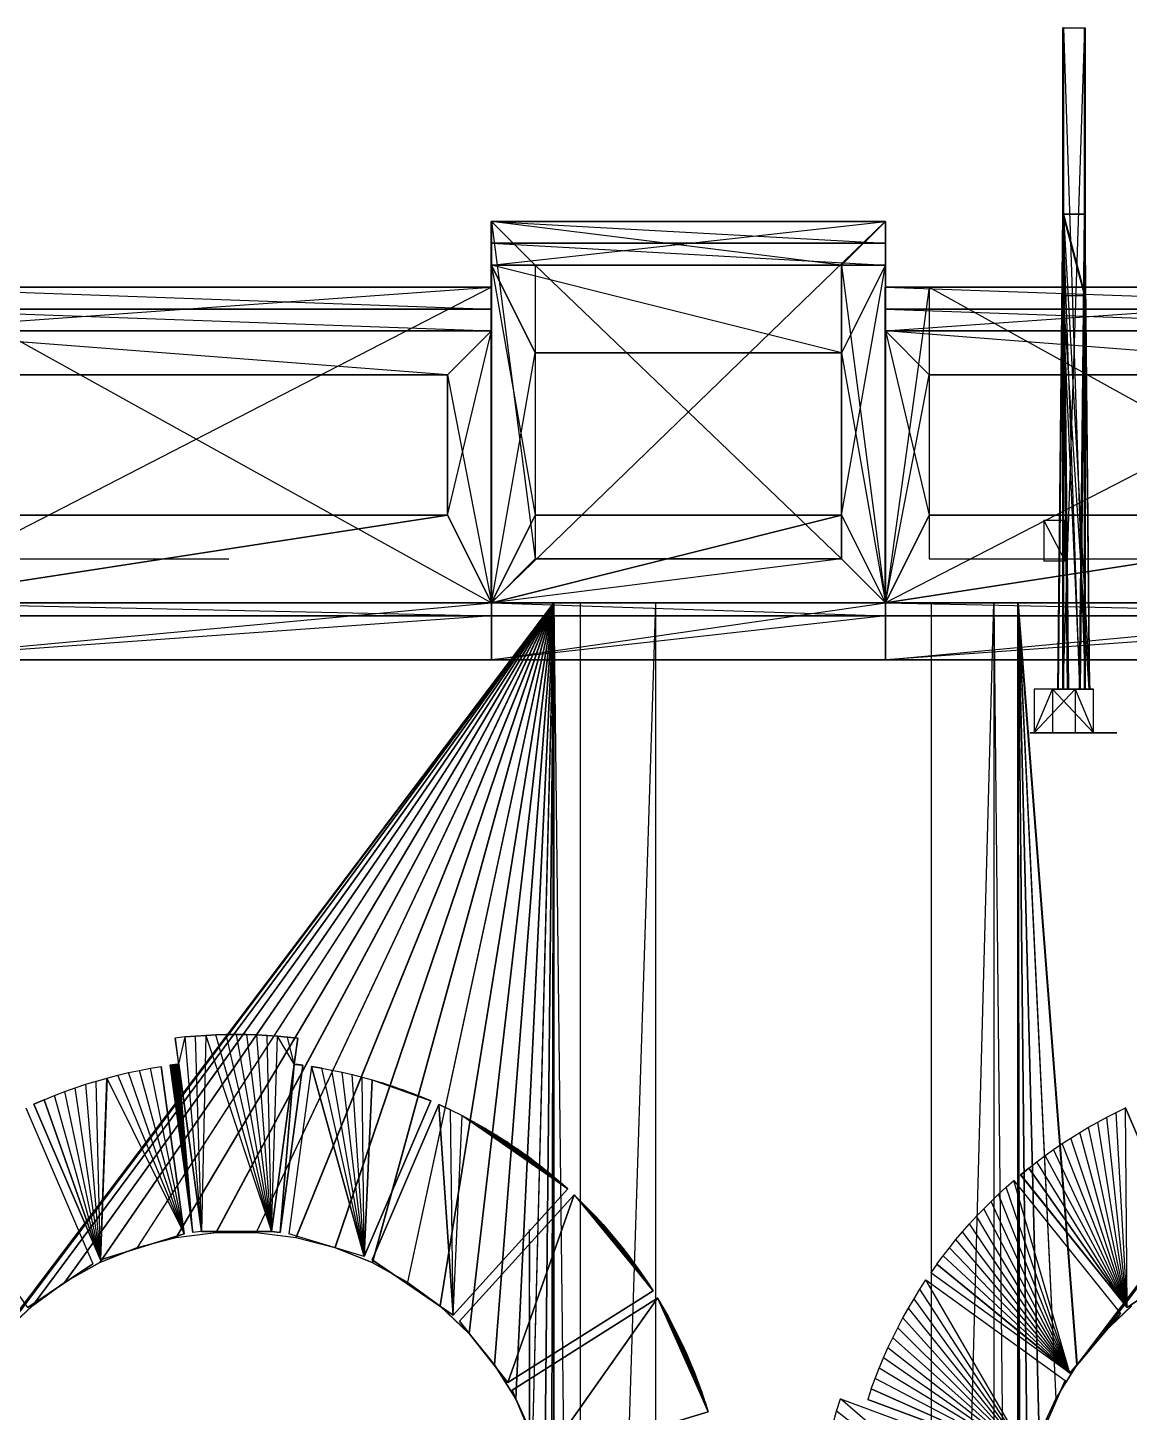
# Model space of a CAD drawing. Extents: x -41 to 47, y -35.8 to 51.3.
# Drawn here: x -5.907 to -3.392, y 44.248 to 47.407 of the extents above; entities that cross this region are included whole.
import ezdxf

# ---------------------------------------------------------------- set-up
doc = ezdxf.new("R2010")
doc.units = 0
doc.header["$MEASUREMENT"] = 0
doc.layers.add('PYDXF', color=8, linetype='CONTINUOUS')

msp = doc.modelspace()

# ---------------------------------------------------------------- linework, layer by layer
at = {"layer": 'PYDXF'}
for p, q in [((-3.5427, 47.4074), (-3.5438, 47.4074)), ((-3.5438, 45.8985), (-3.5438, 47.4074)), ((-3.5438, 45.8985), (-3.5427, 47.4074)), ((-3.4946, 47.4074), (-3.5438, 45.8985)), ((-3.5438, 47.4074), (-3.4946, 47.4074)), ((-3.5427, 47.4074), (-3.5427, 45.8985)), ((-3.5427, 47.4074), (-3.4935, 47.4074)), ((-3.5427, 47.4074), (-3.4935, 45.8985)), ((-3.5427, 47.4074), (-3.4946, 47.4074)), ((-3.4946, 45.8985), (-3.4946, 47.4074)), ((-3.4946, 47.4074), (-3.4935, 47.4074)), ((-3.4946, 47.4074), (-3.4935, 45.8985)), ((-3.4935, 47.4074), (-3.4935, 45.8985)), ((-3.5556, 45.8985), (-3.5439, 46.9818)), ((-3.5537, 45.8985), (-3.5439, 46.9818)), ((-3.5439, 46.9818), (-3.4947, 46.9818)), ((-3.5439, 46.9818), (-3.5439, 46.7956)), ((-3.5439, 46.9818), (-3.4947, 46.7956)), ((-3.5439, 46.9818), (-3.5064, 45.8985)), ((-3.5425, 46.9818), (-3.5425, 46.7956)), ((-3.5425, 46.9818), (-3.4934, 46.7956)), ((-3.4934, 46.9818), (-3.5425, 46.9818)), ((-3.5425, 46.9818), (-3.5315, 45.8985)), ((-3.5425, 46.9818), (-3.4823, 45.8985)), ((-3.5332, 45.8985), (-3.5425, 46.9818)), ((-3.5064, 45.8985), (-3.4947, 46.9818)), ((-3.4947, 46.7956), (-3.4947, 46.9818)), ((-3.4934, 46.9818), (-3.4934, 46.7956)), ((-3.4823, 45.8985), (-3.4934, 46.9818)), ((-3.9496, 46.9654), (-4.8491, 46.9654)), ((-4.8491, 46.0954), (-4.8491, 46.9654)), ((-4.8491, 46.0954), (-3.9496, 46.9654)), ((-4.8487, 46.9654), (-4.8491, 46.0954)), ((-4.8491, 46.9654), (-4.8487, 46.9654)), ((-3.9492, 46.9654), (-4.8487, 46.9654)), ((-4.8486, 46.9654), (-4.8487, 46.9154)), ((-4.8487, 46.8654), (-4.8487, 46.9654)), ((-4.8487, 46.8654), (-3.9492, 46.9654)), ((-4.8487, 46.9154), (-4.8487, 46.9654)), ((-4.8487, 46.9654), (-4.7488, 46.1954)), ((-4.0491, 46.8654), (-4.8487, 46.9654)), ((-4.8487, 46.9654), (-4.8487, 46.0954)), ((-4.8487, 46.9654), (-4.7488, 46.8654)), ((-3.9496, 46.9654), (-4.8487, 46.9654)), ((-4.8486, 46.9654), (-3.9491, 46.9654)), ((-4.8486, 46.9654), (-3.9491, 46.9154)), ((-3.9492, 46.9654), (-4.0491, 46.8654)), ((-3.9496, 46.9654), (-3.9496, 46.0954)), ((-3.9496, 46.9654), (-3.9492, 46.9654)), ((-3.9496, 46.9654), (-3.9492, 46.0954)), ((-3.9492, 46.9654), (-3.9492, 46.8654)), ((-3.9492, 46.9654), (-3.9492, 46.0954)), ((-3.9491, 46.9654), (-3.9491, 46.9154)), ((-4.8487, 46.9154), (-3.9491, 46.8654)), ((-4.8487, 46.9154), (-3.9491, 46.9154)), ((-4.8487, 46.9154), (-4.8487, 46.8654)), ((-3.9491, 46.9154), (-4.8486, 46.9154)), ((-3.9491, 46.8654), (-3.9491, 46.9154)), ((-4.8487, 46.8654), (-3.9492, 46.8654)), ((-3.9491, 46.8654), (-4.8487, 46.8654)), ((-4.7487, 46.6654), (-4.8487, 46.8654)), ((-4.8487, 46.8654), (-4.8487, 46.0954)), ((-4.8487, 46.8654), (-4.7487, 46.2954)), ((-4.8487, 46.8654), (-4.7487, 46.6654)), ((-4.0491, 46.6654), (-4.8487, 46.8654)), ((-4.8487, 46.0954), (-4.8487, 46.8654)), ((-4.7488, 46.8654), (-4.0491, 46.1954)), ((-4.7488, 46.8654), (-4.0491, 46.8654)), ((-4.7488, 46.8654), (-4.7488, 46.1954)), ((-4.0491, 46.8654), (-4.7488, 46.8654)), ((-4.0491, 46.1954), (-4.0491, 46.8654)), ((-4.0491, 46.8654), (-4.0491, 46.1954)), ((-3.9491, 46.8654), (-4.0491, 46.6654)), ((-4.0491, 46.2954), (-3.9492, 46.8654)), ((-4.0491, 46.8654), (-3.9492, 46.0954)), ((-3.9492, 46.8654), (-3.9491, 46.0954)), ((-3.9491, 46.0954), (-3.9491, 46.8654)), ((-4.8491, 46.8154), (-6.2484, 46.8154)), ((-6.2484, 46.0954), (-4.8491, 46.8154)), ((-4.8491, 46.8154), (-6.248, 46.8154)), ((-4.8487, 46.8154), (-6.2479, 46.8154)), ((-6.2479, 46.7154), (-4.8487, 46.8154)), ((-6.2479, 46.8154), (-4.8486, 46.8154)), ((-6.2479, 46.8154), (-4.8486, 46.7654)), ((-6.148, 46.8154), (-4.8487, 46.8154)), ((-6.148, 46.8154), (-4.8487, 46.0954)), ((-4.8491, 46.8154), (-6.148, 46.8154)), ((-4.8491, 46.8154), (-4.8491, 46.0954)), ((-4.8491, 46.8154), (-4.8487, 46.0954)), ((-4.8487, 46.8154), (-4.8491, 46.8154)), ((-4.8487, 46.8154), (-4.8487, 46.7154)), ((-4.8487, 46.0954), (-4.8487, 46.8154)), ((-4.8486, 46.8154), (-4.8486, 46.7654)), ((-2.5503, 46.8154), (-3.9496, 46.8154)), ((-3.9496, 46.0954), (-3.9496, 46.8154)), ((-3.9496, 46.0954), (-2.5503, 46.8154)), ((-3.9496, 46.8154), (-3.9492, 46.8154)), ((-3.9492, 46.8154), (-3.9496, 46.0954)), ((-2.5499, 46.8154), (-3.9492, 46.8154)), ((-3.9492, 46.7154), (-3.9492, 46.8154)), ((-3.9492, 46.7154), (-2.5499, 46.8154)), ((-3.9491, 46.7654), (-3.9492, 46.8154)), ((-3.8492, 46.8154), (-3.9492, 46.0954)), ((-3.9492, 46.8154), (-3.9492, 46.0954)), ((-3.8492, 46.8154), (-3.9492, 46.8154)), ((-2.5503, 46.8154), (-3.9492, 46.8154)), ((-3.9491, 46.8154), (-3.9491, 46.7654)), ((-3.9491, 46.8154), (-2.5498, 46.8154)), ((-3.9491, 46.8154), (-2.5498, 46.7654)), ((-3.8492, 46.8154), (-3.8492, 46.1954)), ((-3.8492, 46.8154), (-2.5499, 46.8154)), ((-3.8492, 46.8154), (-2.5499, 46.0954)), ((-2.5503, 46.8154), (-3.8492, 46.8154)), ((-3.5537, 45.8985), (-3.5439, 46.7956)), ((-3.4947, 46.7956), (-3.5439, 46.7956)), ((-3.5045, 45.8985), (-3.5439, 46.7956)), ((-3.4934, 46.7956), (-3.5425, 46.7956)), ((-3.484, 45.8985), (-3.5425, 46.7956)), ((-3.5332, 45.8985), (-3.5425, 46.7956)), ((-3.5064, 45.8985), (-3.4947, 46.7956)), ((-3.4947, 46.7956), (-3.5045, 45.8985)), ((-3.4934, 46.7956), (-3.484, 45.8985)), ((-3.4823, 45.8985), (-3.4934, 46.7956)), ((-6.2479, 46.7654), (-4.8486, 46.7154)), ((-6.2479, 46.7654), (-4.8486, 46.7654)), ((-4.8486, 46.7654), (-6.2479, 46.7654)), ((-4.8486, 46.7154), (-4.8486, 46.7654)), ((-3.9491, 46.7654), (-2.5499, 46.7154)), ((-3.9491, 46.7654), (-2.5498, 46.7654)), ((-3.9491, 46.7654), (-3.9491, 46.7154)), ((-2.5498, 46.7654), (-3.9491, 46.7654)), ((-4.8487, 46.7154), (-6.2479, 46.7154)), ((-6.2479, 46.7154), (-4.8487, 46.7154)), ((-4.9486, 46.6154), (-6.2479, 46.7154)), ((-4.8487, 46.7154), (-4.9486, 46.6154)), ((-4.9486, 46.2954), (-4.8487, 46.7154)), ((-4.8487, 46.7154), (-4.8487, 46.0954)), ((-4.8487, 46.0954), (-4.8487, 46.7154)), ((-3.9492, 46.7154), (-2.5499, 46.7154)), ((-3.8492, 46.6154), (-3.9492, 46.7154)), ((-3.9492, 46.7154), (-3.9492, 46.0954)), ((-3.9492, 46.7154), (-3.8492, 46.2954)), ((-3.9492, 46.7154), (-3.8492, 46.6154)), ((-2.6499, 46.6154), (-3.9492, 46.7154)), ((-3.9492, 46.0954), (-3.9492, 46.7154)), ((-2.5499, 46.7154), (-3.9491, 46.7154)), ((-4.8487, 46.0954), (-4.7487, 46.6654)), ((-4.7487, 46.6654), (-4.7487, 46.2954)), ((-4.0491, 46.6654), (-4.7487, 46.6654)), ((-4.7487, 46.6654), (-4.0491, 46.6654)), ((-4.0491, 46.6654), (-4.0491, 46.2954)), ((-4.0491, 46.2954), (-4.0491, 46.6654)), ((-4.0491, 46.6654), (-3.9491, 46.0954)), ((-4.9486, 46.6154), (-6.148, 46.6154)), ((-6.148, 46.6154), (-4.9486, 46.6154)), ((-4.9486, 46.6154), (-4.9486, 46.2954)), ((-4.9486, 46.2954), (-4.9486, 46.6154)), ((-4.9486, 46.6154), (-4.8487, 46.0954)), ((-3.9492, 46.0954), (-3.8492, 46.6154)), ((-3.8492, 46.6154), (-3.8492, 46.2954)), ((-2.6499, 46.6154), (-3.8492, 46.6154)), ((-3.8492, 46.6154), (-2.6499, 46.6154)), ((-6.2479, 46.0954), (-4.9486, 46.2954)), ((-4.9486, 46.2954), (-6.2479, 46.0954)), ((-4.9486, 46.2954), (-6.148, 46.2954)), ((-6.148, 46.2954), (-4.9486, 46.2954)), ((-4.8487, 46.0954), (-4.9486, 46.2954)), ((-4.9486, 46.2954), (-4.8487, 46.0954)), ((-4.8487, 46.0954), (-4.0491, 46.2954)), ((-4.0491, 46.2954), (-4.8487, 46.0954)), ((-4.7487, 46.2954), (-4.8487, 46.0954)), ((-4.8487, 46.0954), (-4.7487, 46.2954)), ((-4.7487, 46.2954), (-4.0491, 46.2954)), ((-4.0491, 46.2954), (-4.7487, 46.2954)), ((-4.0491, 46.2954), (-3.9492, 46.0954)), ((-2.6499, 46.2954), (-3.9492, 46.0954)), ((-3.9492, 46.0954), (-2.6499, 46.2954)), ((-3.8492, 46.2954), (-3.9492, 46.0954)), ((-3.9492, 46.0954), (-3.8492, 46.2954)), ((-2.6499, 46.2954), (-3.8492, 46.2954)), ((-3.8492, 46.2954), (-2.6499, 46.2954)), ((-3.5878, 46.2839), (-3.5878, 46.19)), ((-3.5878, 46.2839), (-3.5386, 46.2839)), ((-3.5386, 46.19), (-3.5878, 46.2839)), ((-3.5386, 46.19), (-3.5386, 46.2839)), ((-6.148, 46.1954), (-5.4484, 46.1954)), ((-4.7488, 46.1954), (-4.8487, 46.0954)), ((-4.0491, 46.1954), (-4.8487, 46.0954)), ((-4.0491, 46.1954), (-4.7488, 46.1954)), ((-4.7488, 46.1954), (-4.0491, 46.1954)), ((-3.9492, 46.0954), (-4.0491, 46.1954)), ((-3.8492, 46.1954), (-3.1496, 46.1954)), ((-3.5386, 46.19), (-3.5878, 46.19)), ((-6.2484, 46.0954), (-4.8491, 46.0954)), ((-6.2484, 46.0954), (-4.8487, 46.0954)), ((-6.2479, 46.0954), (-4.8487, 46.0954)), ((-4.8487, 46.0954), (-6.2479, 46.0954)), ((-6.2479, 45.9654), (-4.8487, 46.0954)), ((-6.2478, 46.0954), (-4.8486, 46.0654)), ((-6.2478, 46.0954), (-4.8486, 46.0954)), ((-6.157, 46.0954), (-4.707, 46.0954)), ((-6.1563, 46.0954), (-4.7063, 46.0954)), ((-6.1563, 46.0954), (-4.707, 46.0954)), ((-4.707, 46.0954), (-6.0219, 44.3564)), ((-6.0212, 44.3564), (-4.7063, 46.0954)), ((-4.707, 46.0954), (-5.9639, 44.4276)), ((-4.7063, 46.0954), (-5.9632, 44.4276)), ((-4.707, 46.0954), (-5.8974, 44.4909)), ((-4.7063, 46.0954), (-5.8967, 44.4909)), ((-4.707, 46.0954), (-5.8234, 44.5452)), ((-4.7063, 46.0954), (-5.8227, 44.5452)), ((-4.707, 46.0954), (-5.7431, 44.5898)), ((-4.7063, 46.0954), (-5.7424, 44.5898)), ((-4.707, 46.0954), (-5.6578, 44.6239)), ((-4.7063, 46.0954), (-5.6572, 44.6239)), ((-4.707, 46.0954), (-5.569, 44.6469)), ((-4.7063, 46.0954), (-5.5683, 44.6469)), ((-4.707, 46.0954), (-5.4779, 44.6585)), ((-4.7063, 46.0954), (-5.4772, 44.6585)), ((-4.707, 46.0954), (-5.3861, 44.6585)), ((-4.7063, 46.0954), (-5.3854, 44.6585)), ((-4.707, 46.0954), (-5.295, 44.6469)), ((-4.7063, 46.0954), (-5.2943, 44.6469)), ((-4.707, 46.0954), (-5.2061, 44.6239)), ((-4.7063, 46.0954), (-5.2055, 44.6239)), ((-4.707, 46.0954), (-5.1209, 44.5898)), ((-4.7063, 46.0954), (-5.1202, 44.5898)), ((-4.707, 46.0954), (-5.0406, 44.5452)), ((-4.7063, 46.0954), (-5.0399, 44.5452)), ((-4.707, 46.0954), (-4.9666, 44.4909)), ((-4.7063, 46.0954), (-4.9659, 44.4909)), ((-4.707, 46.0954), (-4.9001, 44.4276)), ((-4.7063, 46.0954), (-4.8994, 44.4276)), ((-4.8491, 46.0954), (-3.9496, 46.0954)), ((-4.8487, 46.0954), (-4.8491, 46.0954)), ((-4.8491, 46.0954), (-4.8487, 46.0954)), ((-4.8491, 46.0954), (-3.9492, 46.0954)), ((-4.8487, 46.0954), (-4.8486, 46.0654)), ((-4.8487, 46.0954), (-4.8487, 45.9654)), ((-3.9492, 46.0954), (-4.8487, 46.0954)), ((-4.8487, 46.0954), (-3.9491, 46.0954)), ((-4.8487, 45.9654), (-3.9491, 46.0954)), ((-4.8486, 45.9654), (-4.8487, 46.0954)), ((-4.8486, 46.0654), (-4.8486, 46.0954)), ((-4.8486, 46.0954), (-3.9491, 46.0654)), ((-4.707, 46.0954), (-4.8421, 44.3564)), ((-4.7063, 46.0954), (-4.8414, 44.3564)), ((-4.707, 46.0954), (-4.7935, 44.2785)), ((-4.7063, 46.0954), (-4.7929, 44.2785)), ((-4.707, 46.0954), (-4.7552, 44.1951)), ((-4.7063, 46.0954), (-4.7546, 44.1951)), ((-4.707, 46.0954), (-4.7278, 44.1074)), ((-4.7063, 46.0954), (-4.7271, 44.1074)), ((-4.707, 46.0954), (-4.7116, 44.0171)), ((-4.7063, 46.0954), (-4.7109, 44.0171)), ((-4.707, 46.0954), (-4.707, 43.9254)), ((-4.707, 46.0954), (-4.7063, 46.0954)), ((-4.707, 46.0954), (-4.7063, 43.9254)), ((-4.7063, 46.0954), (-4.7063, 43.9254)), ((-3.6462, 46.0954), (-4.7062, 46.0954)), ((-4.7062, 46.0954), (-4.7062, 40.7954)), ((-4.7062, 40.7954), (-4.7062, 46.0954)), ((-4.7062, 46.0954), (-4.6452, 46.0954)), ((-4.7062, 46.0954), (-4.6452, 40.7954)), ((-4.6452, 40.7954), (-4.6452, 46.0954)), ((-4.4739, 46.0954), (-4.6452, 46.0954)), ((-4.4739, 46.0954), (-4.6452, 40.7954)), ((-3.6462, 46.0954), (-4.6452, 46.0954)), ((-4.4739, 46.0954), (-3.8441, 46.0954)), ((-4.4739, 46.0954), (-4.4739, 40.7954)), ((-4.1841, 46.0954), (-4.4739, 46.0954)), ((-4.4739, 46.0954), (-4.1901, 46.0954)), ((-3.6462, 46.0954), (-4.4739, 46.0954)), ((-3.6462, 46.0954), (-4.1901, 46.0954)), ((-4.1901, 46.0954), (-3.9899, 46.0954)), ((-4.1901, 46.0954), (-4.1841, 46.0954)), ((-4.1841, 46.0954), (-3.9838, 46.0954)), ((-3.8441, 46.0954), (-4.1841, 46.0954)), ((-3.9838, 46.0954), (-3.9899, 46.0954)), ((-3.6462, 46.0954), (-3.9899, 46.0954)), ((-3.8441, 46.0954), (-3.9838, 46.0954)), ((-3.6462, 46.0954), (-3.9838, 46.0954)), ((-3.9496, 46.0954), (-2.5503, 46.0954)), ((-3.9496, 46.0954), (-3.9492, 46.0954)), ((-3.9496, 46.0954), (-2.5499, 46.0954)), ((-3.9492, 46.0954), (-3.9496, 46.0954)), ((-2.5499, 46.0954), (-3.9492, 46.0954)), ((-3.9492, 46.0954), (-2.5499, 46.0954)), ((-3.9492, 45.9654), (-2.5499, 46.0954)), ((-3.9491, 45.9654), (-3.9492, 46.0954)), ((-3.9491, 46.0654), (-3.9491, 46.0954)), ((-3.9491, 46.0954), (-3.9491, 46.0654)), ((-3.9491, 46.0954), (-3.9491, 45.9654)), ((-3.9491, 46.0954), (-2.5498, 46.0654)), ((-3.8441, 40.7954), (-3.8441, 46.0954)), ((-3.6462, 46.0954), (-3.8441, 46.0954)), ((-3.8441, 46.0954), (-3.7016, 46.0954)), ((-3.8441, 40.7954), (-3.7016, 46.0954)), ((-3.6462, 46.0954), (-3.7016, 46.0954)), ((-3.7016, 46.0954), (-3.6462, 46.0954)), ((-3.7016, 46.0954), (-3.7016, 40.7954)), ((-3.7016, 46.0954), (-3.6462, 40.7954)), ((-3.647, 43.9254), (-3.647, 46.0954)), ((-3.647, 46.0954), (-2.197, 46.0954)), ((-3.647, 46.0954), (-3.6424, 44.0171)), ((-3.647, 46.0954), (-3.6463, 46.0954)), ((-3.6463, 46.0954), (-3.647, 43.9254)), ((-3.647, 46.0954), (-3.5604, 44.2785)), ((-3.647, 46.0954), (-3.6262, 44.1074)), ((-3.647, 46.0954), (-3.5987, 44.1951)), ((-3.5119, 44.3564), (-3.647, 46.0954)), ((-3.6463, 46.0954), (-3.6463, 43.9254)), ((-3.6417, 44.0171), (-3.6463, 46.0954)), ((-3.6463, 46.0954), (-3.5981, 44.1951)), ((-3.6463, 46.0954), (-3.6255, 44.1074)), ((-3.6463, 46.0954), (-3.5112, 44.3564)), ((-3.6463, 46.0954), (-3.5598, 44.2785)), ((-3.6463, 46.0954), (-2.1963, 46.0954)), ((-3.6463, 46.0954), (-2.197, 46.0954)), ((-3.6462, 40.7954), (-3.6462, 46.0954)), ((-3.6462, 46.0954), (-3.6462, 40.7954)), ((-2.197, 46.0954), (-3.5119, 44.3564)), ((-3.5112, 44.3564), (-2.1963, 46.0954)), ((-2.197, 46.0954), (-3.4539, 44.4276)), ((-2.1963, 46.0954), (-3.4532, 44.4276)), ((-6.2479, 46.0654), (-4.8486, 46.0654)), ((-4.8486, 46.0654), (-6.2479, 45.9654)), ((-4.8486, 46.0654), (-6.2478, 46.0654)), ((-4.8487, 46.0654), (-3.9491, 46.0654)), ((-4.8487, 46.0654), (-4.8486, 45.9654)), ((-4.8486, 45.9654), (-4.8486, 46.0654)), ((-3.9491, 46.0654), (-4.8486, 45.9654)), ((-3.9491, 46.0654), (-4.8486, 46.0654)), ((-3.9491, 45.9654), (-3.9491, 46.0654)), ((-3.9491, 46.0654), (-2.5499, 46.0654)), ((-2.5499, 46.0654), (-3.9491, 45.9654)), ((-3.9491, 46.0654), (-3.9491, 45.9654)), ((-2.5498, 46.0654), (-3.9491, 46.0654)), ((-4.8487, 45.9654), (-6.2479, 45.9654)), ((-6.2479, 45.9654), (-4.8486, 45.9654)), ((-3.9491, 45.9654), (-4.8487, 45.9654)), ((-4.8486, 45.9654), (-3.9491, 45.9654)), ((-2.5499, 45.9654), (-3.9492, 45.9654)), ((-3.9491, 45.9654), (-2.5499, 45.9654)), ((-3.5679, 45.8985), (-3.6094, 45.8985)), ((-3.516, 45.8985), (-3.6094, 45.7985)), ((-3.6094, 45.8985), (-3.6094, 45.7985)), ((-3.516, 45.8985), (-3.6094, 45.8985)), ((-3.6094, 45.7985), (-3.5679, 45.8985)), ((-3.4744, 45.8985), (-3.5679, 45.8985)), ((-3.5679, 45.8985), (-3.516, 45.8985)), ((-3.5679, 45.8985), (-3.4744, 45.7985)), ((-3.5679, 45.8985), (-3.5679, 45.7985)), ((-3.5537, 45.8985), (-3.5556, 45.8985)), ((-3.5556, 45.8985), (-3.5064, 45.8985)), ((-3.5064, 45.8985), (-3.5537, 45.8985)), ((-3.5537, 45.8985), (-3.5045, 45.8985)), ((-3.5438, 45.8985), (-3.5427, 45.8985)), ((-3.5438, 45.8985), (-3.4946, 45.8985)), ((-3.5438, 45.8985), (-3.4935, 45.8985)), ((-3.4935, 45.8985), (-3.5427, 45.8985)), ((-3.5332, 45.8985), (-3.484, 45.8985)), ((-3.5332, 45.8985), (-3.5315, 45.8985)), ((-3.4823, 45.8985), (-3.5332, 45.8985)), ((-3.5315, 45.8985), (-3.4823, 45.8985)), ((-3.516, 45.8985), (-3.516, 45.7985)), ((-3.516, 45.8985), (-3.4744, 45.8985)), ((-3.516, 45.8985), (-3.4744, 45.7985)), ((-3.5064, 45.8985), (-3.5045, 45.8985)), ((-3.4935, 45.8985), (-3.4946, 45.8985)), ((-3.484, 45.8985), (-3.4823, 45.8985)), ((-3.4744, 45.7985), (-3.4744, 45.8985)), ((-3.6195, 45.7985), (-3.618, 45.7985)), ((-3.6195, 45.7985), (-3.4228, 45.7985)), ((-3.618, 45.7985), (-3.4212, 45.7985)), ((-3.4228, 45.7985), (-3.618, 45.7985)), ((-3.6094, 45.7985), (-3.516, 45.7985)), ((-3.6094, 45.7985), (-3.5679, 45.7985)), ((-3.4744, 45.7985), (-3.5679, 45.7985)), ((-3.516, 45.7985), (-3.5679, 45.7985)), ((-3.4744, 45.7985), (-3.516, 45.7985)), ((-3.4212, 45.7985), (-3.4228, 45.7985)), ((-5.5475, 45.1045), (-5.5707, 45.102)), ((-5.5707, 45.1022), (-5.5707, 45.102)), ((-5.5626, 45.0425), (-5.5707, 45.102)), ((-5.5707, 45.102), (-5.5627, 45.0425)), ((-5.5626, 45.0425), (-5.5475, 45.1045)), ((-5.5475, 45.1045), (-5.5242, 45.1066)), ((-5.5242, 45.1066), (-5.5475, 45.1045)), ((-5.5109, 44.661), (-5.5475, 45.1045)), ((-5.5242, 45.1066), (-5.5008, 45.1082)), ((-5.5009, 45.1082), (-5.5242, 45.1066)), ((-5.5109, 44.661), (-5.5242, 45.1066)), ((-5.5008, 45.1082), (-5.5109, 44.661)), ((-5.4775, 45.1093), (-5.5009, 45.1082)), ((-5.5008, 45.1082), (-5.4775, 45.1093)), ((-5.5008, 45.1082), (-5.351, 44.661)), ((-5.4775, 45.1093), (-5.4541, 45.11)), ((-5.4542, 45.11), (-5.4775, 45.1093)), ((-5.351, 44.661), (-5.4775, 45.1093)), ((-5.4308, 45.1102), (-5.4542, 45.11)), ((-5.4541, 45.11), (-5.4307, 45.1102)), ((-5.351, 44.661), (-5.4541, 45.11)), ((-5.4074, 45.11), (-5.4308, 45.1102)), ((-5.4307, 45.1102), (-5.4074, 45.11)), ((-5.351, 44.661), (-5.4307, 45.1102)), ((-5.384, 45.1093), (-5.4074, 45.11)), ((-5.4074, 45.11), (-5.384, 45.1093)), ((-5.351, 44.661), (-5.4074, 45.11)), ((-5.3607, 45.1081), (-5.384, 45.1093)), ((-5.384, 45.1093), (-5.3607, 45.1081)), ((-5.351, 44.661), (-5.384, 45.1093)), ((-5.3607, 45.1081), (-5.3373, 45.1065)), ((-5.3374, 45.1065), (-5.3607, 45.1081)), ((-5.351, 44.661), (-5.3607, 45.1081)), ((-5.351, 44.661), (-5.3373, 45.1065)), ((-5.3141, 45.1044), (-5.3374, 45.1065)), ((-5.3373, 45.1065), (-5.314, 45.1044)), ((-5.2989, 45.0424), (-5.3373, 45.1065)), ((-5.2908, 45.1019), (-5.3141, 45.1044)), ((-5.314, 45.1044), (-5.2908, 45.1019)), ((-5.2989, 45.0424), (-5.314, 45.1044)), ((-5.2908, 45.1019), (-5.2989, 45.0424)), ((-5.2989, 45.0424), (-5.2908, 45.1019)), ((-5.2908, 45.1021), (-5.2908, 45.1019)), ((-5.7017, 45.0173), (-5.677, 45.0231)), ((-5.677, 45.0231), (-5.6522, 45.0283)), ((-5.5505, 44.6555), (-5.677, 45.0231)), ((-5.6522, 45.0283), (-5.6273, 45.033)), ((-5.5505, 44.6555), (-5.6522, 45.0283)), ((-5.6273, 45.033), (-5.6023, 45.0372)), ((-5.5505, 44.6555), (-5.6273, 45.033)), ((-5.6023, 45.0373), (-5.6023, 45.0372)), ((-5.5505, 44.6555), (-5.6023, 45.0372)), ((-5.6023, 45.0372), (-5.5505, 44.6555)), ((-5.5808, 45.0403), (-5.5825, 45.04)), ((-5.5825, 45.04), (-5.5307, 44.6586)), ((-5.5792, 45.0405), (-5.5809, 45.0403)), ((-5.5808, 45.0403), (-5.5792, 45.0405)), ((-5.5307, 44.6586), (-5.5808, 45.0403)), ((-5.5775, 45.0407), (-5.5792, 45.0405)), ((-5.5792, 45.0405), (-5.5775, 45.0407)), ((-5.5307, 44.6586), (-5.5792, 45.0405)), ((-5.5759, 45.0409), (-5.5775, 45.0407)), ((-5.5775, 45.0407), (-5.5759, 45.0409)), ((-5.5307, 44.6586), (-5.5775, 45.0407)), ((-5.5742, 45.0411), (-5.5759, 45.0409)), ((-5.5759, 45.0409), (-5.5742, 45.0411)), ((-5.5307, 44.6586), (-5.5759, 45.0409)), ((-5.5726, 45.0413), (-5.5742, 45.0411)), ((-5.5742, 45.0411), (-5.5726, 45.0413)), ((-5.5307, 44.6586), (-5.5742, 45.0411)), ((-5.5726, 45.0413), (-5.5709, 45.0415)), ((-5.5709, 45.0415), (-5.5726, 45.0413)), ((-5.5307, 44.6586), (-5.5726, 45.0413)), ((-5.5693, 45.0418), (-5.5709, 45.0415)), ((-5.5709, 45.0415), (-5.5693, 45.0418)), ((-5.5307, 44.6586), (-5.5709, 45.0415)), ((-5.5693, 45.0418), (-5.5676, 45.042)), ((-5.5676, 45.042), (-5.5693, 45.0418)), ((-5.5307, 44.6586), (-5.5693, 45.0418)), ((-5.5676, 45.042), (-5.566, 45.0422)), ((-5.566, 45.0422), (-5.5676, 45.042)), ((-5.5307, 44.6586), (-5.5676, 45.042)), ((-5.5643, 45.0424), (-5.566, 45.0422)), ((-5.566, 45.0422), (-5.5643, 45.0424)), ((-5.5307, 44.6586), (-5.566, 45.0422)), ((-5.5627, 45.0425), (-5.5643, 45.0424)), ((-5.5643, 45.0424), (-5.5627, 45.0425)), ((-5.5307, 44.6586), (-5.5643, 45.0424)), ((-5.5626, 45.0425), (-5.5109, 44.661)), ((-5.5109, 44.661), (-5.5626, 45.0425)), ((-5.5307, 44.6586), (-5.5626, 45.0425)), ((-5.299, 45.0424), (-5.3511, 44.661)), ((-5.351, 44.661), (-5.2989, 45.0424)), ((-5.299, 45.0424), (-5.3312, 44.6585)), ((-5.3312, 44.6585), (-5.2989, 45.0424)), ((-5.3312, 44.6585), (-5.2791, 45.0399)), ((-5.2791, 45.0399), (-5.3312, 44.6585)), ((-5.2593, 45.037), (-5.3114, 44.6554)), ((-5.299, 45.0424), (-5.2791, 45.0399)), ((-5.2989, 45.0424), (-5.2973, 45.0422)), ((-5.2973, 45.0422), (-5.2957, 45.042)), ((-5.2791, 45.0399), (-5.2973, 45.0422)), ((-5.2791, 45.0399), (-5.2957, 45.042)), ((-5.2956, 45.042), (-5.294, 45.0418)), ((-5.294, 45.0418), (-5.2923, 45.0416)), ((-5.2791, 45.0399), (-5.294, 45.0418)), ((-5.2923, 45.0416), (-5.2907, 45.0414)), ((-5.2791, 45.0399), (-5.2923, 45.0416)), ((-5.2907, 45.0414), (-5.289, 45.0412)), ((-5.2791, 45.0399), (-5.2907, 45.0414)), ((-5.2791, 45.0399), (-5.289, 45.0412)), ((-5.289, 45.0412), (-5.2874, 45.041)), ((-5.2791, 45.0399), (-5.2874, 45.041)), ((-5.2874, 45.041), (-5.2857, 45.0408)), ((-5.2791, 45.0399), (-5.2857, 45.0408)), ((-5.2857, 45.0408), (-5.2841, 45.0406)), ((-5.2791, 45.0399), (-5.2841, 45.0406)), ((-5.2841, 45.0406), (-5.2824, 45.0404)), ((-5.2824, 45.0404), (-5.2808, 45.0401)), ((-5.2791, 45.0399), (-5.2824, 45.0404)), ((-5.2791, 45.0399), (-5.2808, 45.0401)), ((-5.2808, 45.0401), (-5.2791, 45.0399)), ((-5.2593, 45.037), (-5.1394, 44.604)), ((-5.2593, 45.037), (-5.236, 45.0332)), ((-5.1394, 44.604), (-5.2593, 45.037)), ((-5.2359, 45.0332), (-5.2593, 45.037)), ((-5.236, 45.0332), (-5.2127, 45.0288)), ((-5.1394, 44.604), (-5.236, 45.0332)), ((-5.2127, 45.0288), (-5.1895, 45.0239)), ((-5.1394, 44.604), (-5.2127, 45.0288)), ((-5.1895, 45.0239), (-5.1664, 45.0186)), ((-5.1394, 44.604), (-5.1895, 45.0239)), ((-5.7989, 44.9885), (-5.7749, 44.9965)), ((-5.7749, 44.9965), (-5.7507, 45.004)), ((-5.7408, 44.596), (-5.7749, 44.9965)), ((-5.7408, 44.596), (-5.7507, 45.004)), ((-5.7506, 45.004), (-5.7262, 45.0109)), ((-5.7408, 44.596), (-5.7263, 45.0109)), ((-5.7262, 45.0109), (-5.7408, 44.596)), ((-5.7263, 45.0109), (-5.7017, 45.0173)), ((-5.7263, 45.0109), (-5.5505, 44.6555)), ((-5.5505, 44.6555), (-5.7017, 45.0173)), ((-5.1394, 44.604), (-5.1664, 45.0186)), ((-5.1664, 45.0186), (-5.1434, 45.0128)), ((-5.1434, 45.0128), (-5.1206, 45.0065)), ((-5.1394, 44.604), (-5.1434, 45.0128)), ((-5.1394, 44.604), (-5.1206, 45.0065)), ((-5.1206, 45.0065), (-5.1394, 44.604)), ((-5.1206, 45.0065), (-5.0979, 44.9997)), ((-5.1206, 45.0065), (-4.9868, 44.9587)), ((-5.0979, 44.9997), (-5.0753, 44.9924)), ((-4.9868, 44.9587), (-5.0979, 44.9997)), ((-4.9868, 44.9587), (-5.0753, 44.9924)), ((-5.0753, 44.9924), (-5.053, 44.9847)), ((-5.87, 44.9612), (-5.8932, 44.951)), ((-5.8932, 44.951), (-5.87, 44.9612)), ((-5.87, 44.9612), (-5.8465, 44.9708)), ((-5.87, 44.9612), (-5.7408, 44.596)), ((-5.7408, 44.596), (-5.8699, 44.9612)), ((-5.8465, 44.9708), (-5.8228, 44.9799)), ((-5.7408, 44.596), (-5.8465, 44.9708)), ((-5.8228, 44.9799), (-5.799, 44.9885)), ((-5.7408, 44.596), (-5.8228, 44.9799)), ((-5.7408, 44.596), (-5.799, 44.9885)), ((-5.1394, 44.604), (-4.9868, 44.9587)), ((-4.9868, 44.9587), (-5.1394, 44.604)), ((-4.9868, 44.9587), (-5.053, 44.9847)), ((-5.0529, 44.9847), (-5.0307, 44.9765)), ((-5.0307, 44.9765), (-5.0087, 44.9678)), ((-4.9868, 44.9587), (-5.0307, 44.9765)), ((-5.0087, 44.9678), (-4.9868, 44.9587)), ((-4.9868, 44.9587), (-5.0087, 44.9678)), ((-5.9113, 44.9427), (-5.7588, 44.5872)), ((-5.8933, 44.9512), (-5.8932, 44.951)), ((-5.7408, 44.596), (-5.8932, 44.951)), ((-5.8932, 44.951), (-5.7408, 44.596)), ((-4.9685, 44.9506), (-5.1212, 44.5957)), ((-5.1211, 44.5957), (-4.9685, 44.9506)), ((-4.9684, 44.9508), (-4.9685, 44.9506)), ((-4.9685, 44.9506), (-4.9361, 44.47)), ((-4.9685, 44.9506), (-4.9418, 44.9382)), ((-4.9361, 44.47), (-4.9685, 44.9506)), ((-4.9418, 44.9382), (-4.9685, 44.9506)), ((-4.9418, 44.9382), (-4.9155, 44.925)), ((-4.9361, 44.47), (-4.9418, 44.9382)), ((-3.4437, 44.9215), (-3.4226, 44.9323)), ((-3.4226, 44.9323), (-3.4013, 44.9427)), ((-3.3974, 44.4872), (-3.4226, 44.9323)), ((-3.4016, 44.9433), (-3.4013, 44.9427)), ((-3.4013, 44.9427), (-3.2488, 44.5872)), ((-3.3974, 44.4872), (-3.4013, 44.9427)), ((-3.2488, 44.5872), (-3.4013, 44.9427)), ((-4.9361, 44.47), (-4.9155, 44.925)), ((-4.9155, 44.925), (-4.6746, 44.7577)), ((-4.9155, 44.925), (-4.8896, 44.9112)), ((-4.6746, 44.7577), (-4.8896, 44.9112)), ((-4.8895, 44.9112), (-4.8639, 44.8967)), ((-4.6746, 44.7577), (-4.864, 44.8967)), ((-4.864, 44.8967), (-4.8388, 44.8815)), ((-3.5056, 44.8866), (-3.4852, 44.8987)), ((-3.4852, 44.8987), (-3.4646, 44.9103)), ((-3.3974, 44.4872), (-3.4852, 44.8987)), ((-3.4646, 44.9103), (-3.4437, 44.9215)), ((-3.3974, 44.4872), (-3.4646, 44.9103)), ((-3.3974, 44.4872), (-3.4437, 44.9215)), ((-4.6746, 44.7577), (-4.8388, 44.8815)), ((-4.8387, 44.8815), (-4.8139, 44.8657)), ((-4.6746, 44.7577), (-4.814, 44.8657)), ((-4.8139, 44.8657), (-4.7896, 44.8492)), ((-3.5455, 44.8611), (-3.5257, 44.874)), ((-3.5257, 44.874), (-3.5056, 44.8866)), ((-3.3974, 44.4872), (-3.5257, 44.874)), ((-3.3974, 44.4872), (-3.5056, 44.8866)), ((-4.7896, 44.8492), (-4.7656, 44.8322)), ((-4.6746, 44.7577), (-4.7896, 44.8492)), ((-4.6746, 44.7577), (-4.7656, 44.8322)), ((-4.7656, 44.8322), (-4.7421, 44.8144)), ((-3.6034, 44.8198), (-3.5844, 44.834)), ((-3.5844, 44.834), (-3.5651, 44.8478)), ((-3.3974, 44.4872), (-3.5844, 44.834)), ((-3.5651, 44.8478), (-3.5455, 44.8611)), ((-3.3974, 44.4872), (-3.5651, 44.8478)), ((-3.3974, 44.4872), (-3.5456, 44.8611)), ((-5.9074, 44.4872), (-6.1321, 44.8053)), ((-4.6746, 44.7577), (-4.7422, 44.8144)), ((-4.7422, 44.8144), (-4.7191, 44.7961)), ((-3.6221, 44.8053), (-3.6405, 44.7903)), ((-3.6404, 44.7903), (-3.6221, 44.8053)), ((-3.6221, 44.8053), (-3.6034, 44.8198)), ((-3.6221, 44.8053), (-3.3974, 44.4872)), ((-3.3974, 44.4872), (-3.6221, 44.8053)), ((-3.3974, 44.4872), (-3.6034, 44.8198)), ((-4.7191, 44.7961), (-4.6966, 44.7772)), ((-4.6746, 44.7577), (-4.7191, 44.7961)), ((-4.6966, 44.7772), (-4.6746, 44.7577)), ((-4.6746, 44.7577), (-4.6966, 44.7772)), ((-3.6735, 44.7617), (-3.6557, 44.7774)), ((-3.6562, 44.7779), (-3.6557, 44.7774)), ((-3.5278, 44.3377), (-3.6558, 44.7774)), ((-3.6558, 44.7774), (-3.4123, 44.4738)), ((-3.6406, 44.7904), (-3.6405, 44.7903)), ((-3.3974, 44.4872), (-3.6405, 44.7903)), ((-3.6404, 44.7903), (-3.3974, 44.4872)), ((-4.9361, 44.47), (-4.6746, 44.7577)), ((-4.6746, 44.7577), (-4.9361, 44.47)), ((-4.6599, 44.7441), (-4.9217, 44.4561)), ((-4.6599, 44.7441), (-4.8113, 44.3162)), ((-4.8112, 44.3162), (-4.6599, 44.7441)), ((-4.6598, 44.7442), (-4.6599, 44.7441)), ((-4.6599, 44.7441), (-4.4797, 44.5252)), ((-4.6599, 44.7441), (-4.6428, 44.7277)), ((-4.6428, 44.7277), (-4.6599, 44.7441)), ((-3.7081, 44.7293), (-3.691, 44.7457)), ((-3.691, 44.7457), (-3.6735, 44.7617)), ((-3.5278, 44.3377), (-3.691, 44.7457)), ((-3.5278, 44.3377), (-3.6735, 44.7617)), ((-4.6428, 44.7277), (-4.6261, 44.7109)), ((-4.4797, 44.5252), (-4.6428, 44.7277)), ((-4.6261, 44.7109), (-4.6097, 44.6938)), ((-4.4797, 44.5252), (-4.6261, 44.7109)), ((-3.7412, 44.6955), (-3.7248, 44.7126)), ((-3.7248, 44.7126), (-3.7081, 44.7293)), ((-3.5278, 44.3377), (-3.7248, 44.7126)), ((-3.5278, 44.3377), (-3.7081, 44.7293)), ((-4.6098, 44.6938), (-4.5938, 44.6763)), ((-4.4797, 44.5252), (-4.6098, 44.6938)), ((-4.4797, 44.5252), (-4.5938, 44.6763)), ((-4.5937, 44.6763), (-4.5781, 44.6585)), ((-3.7729, 44.6602), (-3.7573, 44.678)), ((-3.7573, 44.678), (-3.7412, 44.6955)), ((-3.5278, 44.3377), (-3.7573, 44.678)), ((-3.5278, 44.3377), (-3.7412, 44.6955)), ((-5.7408, 44.596), (-5.5505, 44.6555)), ((-5.5505, 44.6555), (-5.7408, 44.596)), ((-5.6578, 44.6239), (-5.569, 44.6469)), ((-5.6578, 44.6239), (-5.5683, 44.6469)), ((-5.6572, 44.6239), (-5.5683, 44.6469)), ((-5.569, 44.6469), (-5.4779, 44.6585)), ((-5.569, 44.6469), (-5.4772, 44.6585)), ((-5.5683, 44.6469), (-5.569, 44.6469)), ((-5.5683, 44.6469), (-5.4772, 44.6585)), ((-5.5109, 44.661), (-5.5308, 44.6586)), ((-5.351, 44.661), (-5.5109, 44.661)), ((-5.5109, 44.661), (-5.351, 44.661)), ((-5.4779, 44.6585), (-5.3861, 44.6585)), ((-5.4779, 44.6585), (-5.3854, 44.6585)), ((-5.4772, 44.6585), (-5.4779, 44.6585)), ((-5.4772, 44.6585), (-5.3854, 44.6585)), ((-5.3861, 44.6585), (-5.295, 44.6469)), ((-5.3861, 44.6585), (-5.2943, 44.6469)), ((-5.3854, 44.6585), (-5.3861, 44.6585)), ((-5.3854, 44.6585), (-5.2943, 44.6469)), ((-5.3312, 44.6585), (-5.3511, 44.661)), ((-5.351, 44.661), (-5.3312, 44.6585)), ((-5.1394, 44.604), (-5.3114, 44.6554)), ((-5.295, 44.6469), (-5.2061, 44.6239)), ((-5.295, 44.6469), (-5.2055, 44.6239)), ((-5.2943, 44.6469), (-5.295, 44.6469)), ((-5.2943, 44.6469), (-5.2055, 44.6239)), ((-4.7616, 44.6388), (-4.7616, 44.6654)), ((-4.4797, 44.5252), (-4.5781, 44.6585)), ((-4.5781, 44.6585), (-4.5629, 44.6404)), ((-3.8031, 44.6237), (-3.7882, 44.6421)), ((-3.7882, 44.6421), (-3.7729, 44.6602)), ((-3.5278, 44.3377), (-3.7882, 44.6421)), ((-3.5278, 44.3377), (-3.7729, 44.6602)), ((-5.7431, 44.5898), (-5.6578, 44.6239)), ((-5.7431, 44.5898), (-5.6572, 44.6239)), ((-5.7424, 44.5898), (-5.6572, 44.6239)), ((-5.6572, 44.6239), (-5.6578, 44.6239)), ((-5.2061, 44.6239), (-5.1209, 44.5898)), ((-5.2055, 44.6239), (-5.2061, 44.6239)), ((-5.2061, 44.6239), (-5.1202, 44.5898)), ((-5.2055, 44.6239), (-5.1202, 44.5898)), ((-4.7616, 44.5354), (-4.7616, 44.6388)), ((-4.7616, 44.6388), (-4.7616, 44.5454)), ((-4.4797, 44.5252), (-4.5629, 44.6404)), ((-4.5628, 44.6404), (-4.548, 44.6219)), ((-4.548, 44.6219), (-4.5335, 44.6031)), ((-4.4797, 44.5252), (-4.548, 44.6219)), ((-3.8176, 44.605), (-3.8031, 44.6237)), ((-3.5278, 44.3377), (-3.8031, 44.6237)), ((-5.9074, 44.4872), (-5.7588, 44.5872)), ((-5.7588, 44.5872), (-5.9074, 44.4872)), ((-5.8234, 44.5452), (-5.7431, 44.5898)), ((-5.8234, 44.5452), (-5.7424, 44.5898)), ((-5.8227, 44.5452), (-5.7424, 44.5898)), ((-5.7424, 44.5898), (-5.7431, 44.5898)), ((-4.9361, 44.47), (-5.1212, 44.5957)), ((-5.1211, 44.5957), (-4.9361, 44.47)), ((-5.1209, 44.5898), (-5.0406, 44.5452)), ((-5.1202, 44.5898), (-5.1209, 44.5898)), ((-5.1209, 44.5898), (-5.0399, 44.5452)), ((-5.1202, 44.5898), (-5.0399, 44.5452)), ((-4.5335, 44.6031), (-4.5194, 44.5841)), ((-4.4797, 44.5252), (-4.5335, 44.6031)), ((-4.5195, 44.5841), (-4.5058, 44.5647)), ((-4.4797, 44.5252), (-4.5195, 44.5841)), ((-3.8318, 44.586), (-3.8455, 44.5667)), ((-3.8318, 44.586), (-3.8176, 44.605)), ((-3.8318, 44.586), (-3.5278, 44.3377)), ((-3.5277, 44.3377), (-3.8317, 44.586)), ((-3.5278, 44.3377), (-3.8176, 44.605)), ((-3.3974, 44.4872), (-3.2488, 44.5872)), ((-3.2488, 44.5872), (-3.3974, 44.4872)), ((-4.5058, 44.5647), (-4.4925, 44.5451)), ((-4.4797, 44.5252), (-4.5058, 44.5647)), ((-3.8706, 44.5289), (-3.8567, 44.5501)), ((-3.8573, 44.5505), (-3.8567, 44.5501)), ((-3.6182, 44.1402), (-3.8567, 44.5501)), ((-3.8567, 44.5501), (-3.5385, 44.3208)), ((-3.8456, 44.5668), (-3.8455, 44.5667)), ((-3.5278, 44.3377), (-3.8455, 44.5667)), ((-5.8974, 44.4909), (-5.8234, 44.5452)), ((-5.8974, 44.4909), (-5.8227, 44.5452)), ((-5.8967, 44.4909), (-5.8227, 44.5452)), ((-5.8227, 44.5452), (-5.8234, 44.5452)), ((-5.0406, 44.5452), (-4.9666, 44.4909)), ((-5.0399, 44.5452), (-5.0406, 44.5452)), ((-5.0406, 44.5452), (-4.9659, 44.4909)), ((-5.0399, 44.5452), (-4.9659, 44.4909)), ((-4.8113, 44.3162), (-4.4797, 44.5252)), ((-4.4797, 44.5252), (-4.8113, 44.3162)), ((-4.7616, 44.5138), (-4.7616, 44.5454)), ((-4.7616, 44.5086), (-4.7616, 44.5354)), ((-4.4925, 44.5451), (-4.4797, 44.5252)), ((-4.4797, 44.5252), (-4.4925, 44.5451)), ((-3.8839, 44.5073), (-3.8706, 44.5289)), ((-3.6182, 44.1402), (-3.8706, 44.5289)), ((-5.9639, 44.4276), (-5.8974, 44.4909)), ((-5.9639, 44.4276), (-5.8967, 44.4909)), ((-5.9632, 44.4276), (-5.8967, 44.4909)), ((-5.8967, 44.4909), (-5.8974, 44.4909)), ((-4.9666, 44.4909), (-4.9001, 44.4276)), ((-4.9666, 44.4909), (-4.8994, 44.4276)), ((-4.9659, 44.4909), (-4.9666, 44.4909)), ((-4.9659, 44.4909), (-4.8994, 44.4276)), ((-4.4692, 44.5082), (-4.8011, 44.2989)), ((-4.8011, 44.2989), (-4.4692, 44.5082)), ((-4.7616, 44.4706), (-4.7616, 44.5138)), ((-4.7616, 44.5138), (-4.7616, 44.5086)), ((-4.7616, 44.2537), (-4.7616, 44.5086)), ((-4.7616, 44.5086), (-4.7616, 44.4706)), ((-4.4692, 44.5082), (-4.7329, 44.1352)), ((-4.7329, 44.1352), (-4.4692, 44.5082)), ((-4.469, 44.5083), (-4.4692, 44.5082)), ((-4.4692, 44.5082), (-4.354, 44.2491)), ((-4.4692, 44.5082), (-4.4571, 44.4878)), ((-4.4571, 44.4878), (-4.4692, 44.5082)), ((-4.4571, 44.4878), (-4.4455, 44.4672)), ((-4.354, 44.2491), (-4.4571, 44.4878)), ((-3.9092, 44.4633), (-3.8968, 44.4855)), ((-3.8968, 44.4855), (-3.8839, 44.5073)), ((-3.6182, 44.1402), (-3.8968, 44.4855)), ((-3.6182, 44.1402), (-3.8839, 44.5073)), ((-3.4539, 44.4276), (-3.3874, 44.4909)), ((-3.4539, 44.4276), (-3.3867, 44.4909)), ((-3.4532, 44.4276), (-3.3867, 44.4909)), ((-4.8113, 44.3162), (-4.9217, 44.4561)), ((-4.9217, 44.4561), (-4.8112, 44.3162)), ((-4.7616, 44.2057), (-4.7616, 44.4706)), ((-4.7616, 44.4706), (-4.7616, 44.2125)), ((-4.4455, 44.4672), (-4.4343, 44.4463)), ((-4.354, 44.2491), (-4.4455, 44.4672)), ((-3.921, 44.4409), (-3.9092, 44.4633)), ((-3.6182, 44.1402), (-3.9092, 44.4633)), ((-3.5278, 44.3377), (-3.4123, 44.4738)), ((-3.4123, 44.4738), (-3.5277, 44.3377)), ((-4.9001, 44.4276), (-4.8421, 44.3564)), ((-4.8994, 44.4276), (-4.9001, 44.4276)), ((-4.8994, 44.4276), (-4.8414, 44.3564)), ((-4.8994, 44.4276), (-4.8421, 44.3564)), ((-4.4343, 44.4463), (-4.4235, 44.4252)), ((-4.354, 44.2491), (-4.4343, 44.4463)), ((-4.354, 44.2491), (-4.4235, 44.4252)), ((-4.4235, 44.4252), (-4.4132, 44.4038)), ((-3.9324, 44.4183), (-3.921, 44.4409)), ((-3.6182, 44.1402), (-3.9211, 44.4409)), ((-3.5119, 44.3564), (-3.4539, 44.4276)), ((-3.5112, 44.3564), (-3.4532, 44.4276)), ((-3.5112, 44.3564), (-3.4539, 44.4276)), ((-3.4539, 44.4276), (-3.4532, 44.4276)), ((-4.354, 44.2491), (-4.4132, 44.4038)), ((-4.4132, 44.4038), (-4.4034, 44.3823)), ((-3.9536, 44.3722), (-3.9433, 44.3953)), ((-3.9433, 44.3953), (-3.9324, 44.4183)), ((-3.6182, 44.1402), (-3.9433, 44.3953)), ((-3.6182, 44.1402), (-3.9324, 44.4183)), ((-4.4034, 44.3823), (-4.394, 44.3605)), ((-4.354, 44.2491), (-4.4034, 44.3823)), ((-4.394, 44.3605), (-4.385, 44.3386)), ((-4.354, 44.2491), (-4.394, 44.3605)), ((-3.9634, 44.3488), (-3.9536, 44.3722)), ((-3.6182, 44.1402), (-3.9536, 44.3722)), ((-4.8421, 44.3564), (-4.7935, 44.2785)), ((-4.8421, 44.3564), (-4.8414, 44.3564)), ((-4.8414, 44.3564), (-4.7929, 44.2785)), ((-4.8414, 44.3564), (-4.7935, 44.2785)), ((-4.354, 44.2491), (-4.3851, 44.3386)), ((-4.385, 44.3386), (-4.3766, 44.3165)), ((-3.9727, 44.3252), (-3.9634, 44.3488)), ((-3.6182, 44.1402), (-3.9634, 44.3488)), ((-3.5604, 44.2785), (-3.5119, 44.3564)), ((-3.5598, 44.2785), (-3.5112, 44.3564)), ((-3.5598, 44.2785), (-3.5119, 44.3564)), ((-3.5119, 44.3564), (-3.5112, 44.3564)), ((-4.7329, 44.1352), (-4.8011, 44.2989)), ((-4.8011, 44.2989), (-4.7329, 44.1352)), ((-4.3766, 44.3165), (-4.3686, 44.2942)), ((-4.354, 44.2491), (-4.3766, 44.3165)), ((-4.3686, 44.2942), (-4.3611, 44.2717)), ((-4.354, 44.2491), (-4.3686, 44.2942)), ((-3.9815, 44.3014), (-3.9897, 44.2774)), ((-3.9815, 44.3014), (-3.9727, 44.3252)), ((-3.9815, 44.3014), (-3.6182, 44.1402)), ((-3.6182, 44.1402), (-3.9814, 44.3014)), ((-3.6182, 44.1402), (-3.9727, 44.3252)), ((-3.6182, 44.1402), (-3.5385, 44.3208)), ((-3.5385, 44.3208), (-3.6182, 44.1402)), ((-4.7935, 44.2785), (-4.7552, 44.1951)), ((-4.7935, 44.2785), (-4.7929, 44.2785)), ((-4.7929, 44.2785), (-4.7546, 44.1951)), ((-4.7929, 44.2785), (-4.7552, 44.1951)), ((-4.354, 44.2491), (-4.3611, 44.2717)), ((-4.361, 44.2717), (-4.354, 44.2491)), ((-4.0605, 44.2509), (-4.0521, 44.2792)), ((-3.6462, 43.9302), (-4.0521, 44.2792)), ((-4.0521, 44.2792), (-3.6235, 44.1208)), ((-3.9903, 44.2777), (-3.9897, 44.2774)), ((-3.6182, 44.1402), (-3.9897, 44.2774)), ((-3.9896, 44.2774), (-3.6182, 44.1402)), ((-3.5987, 44.1951), (-3.5604, 44.2785)), ((-3.5981, 44.1951), (-3.5598, 44.2785)), ((-3.5981, 44.1951), (-3.5604, 44.2785)), ((-3.5598, 44.2785), (-3.5604, 44.2785)), ((-4.7616, 44.2125), (-4.7616, 44.2537)), ((-4.7329, 44.1352), (-4.354, 44.2491)), ((-4.354, 44.2491), (-4.7329, 44.1352)), ((-4.0683, 44.2224), (-4.0605, 44.2509)), ((-3.6462, 43.9302), (-4.0606, 44.2509))]:
    msp.add_line(p, q, dxfattribs=at)

doc.saveas('drawing.dxf')
